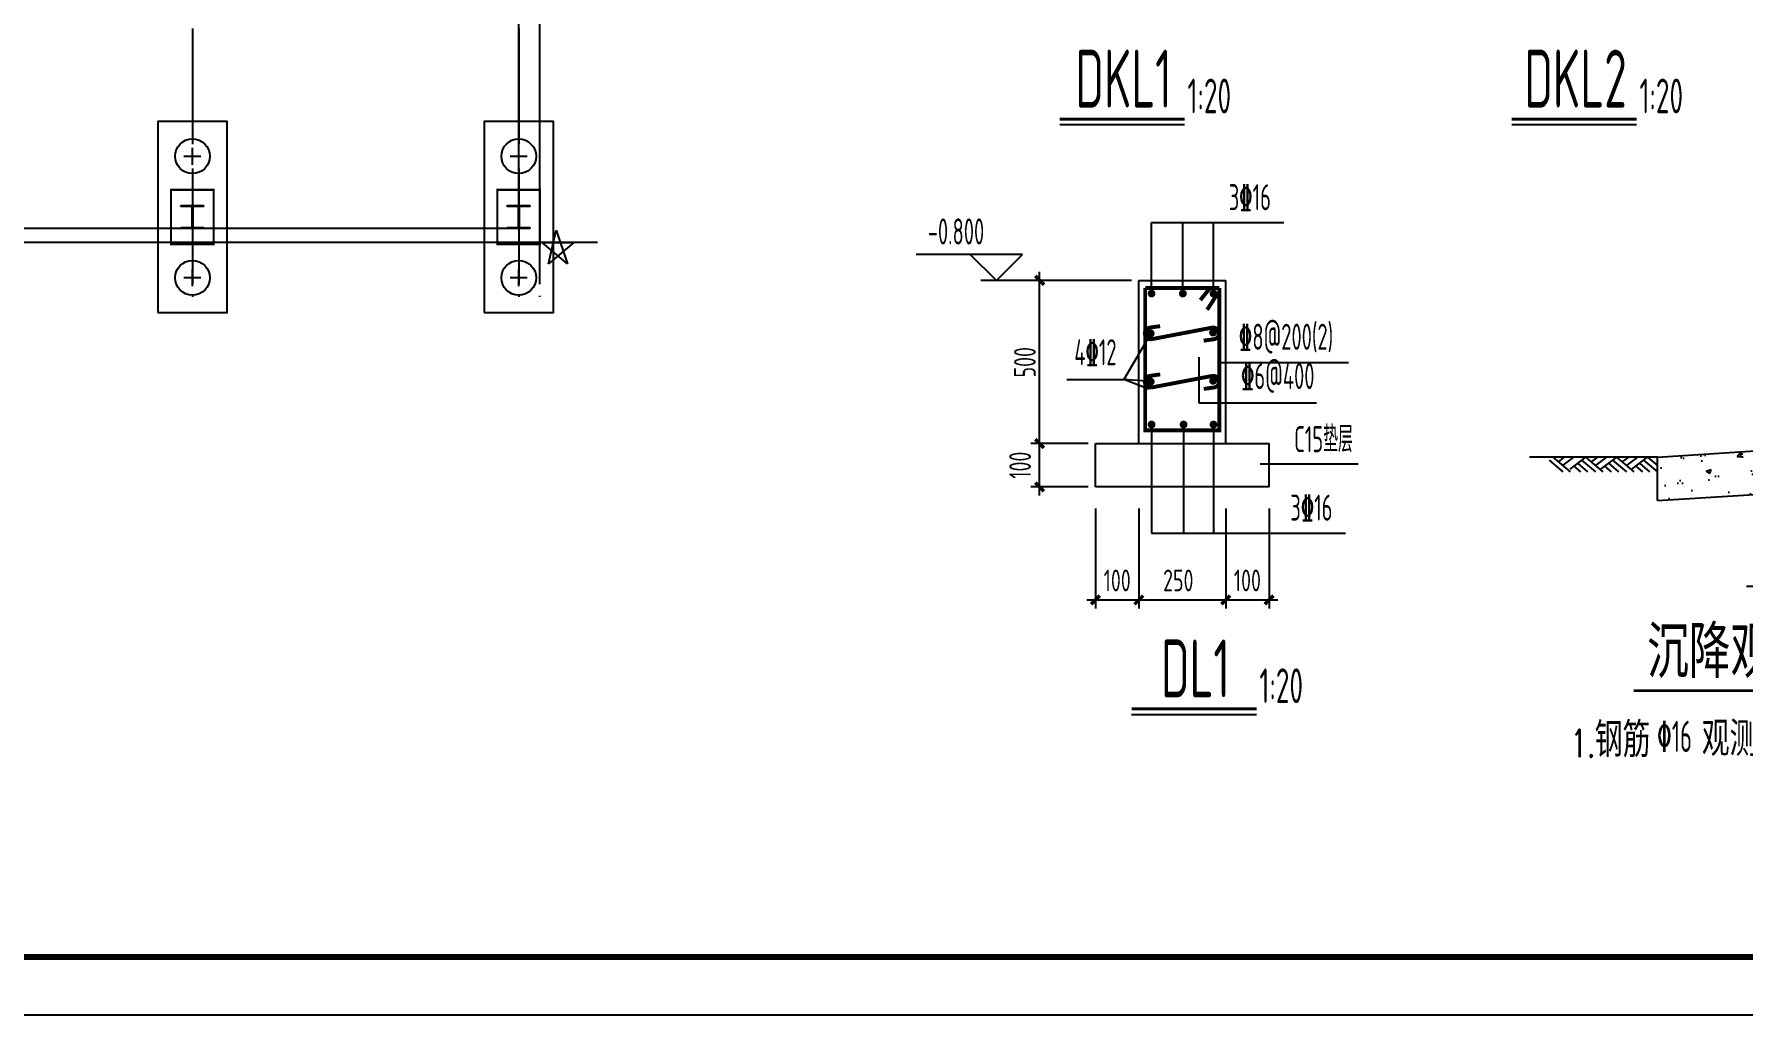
# Model space of a CAD drawing. Extents: x -138012 to 2129925, y -311560 to 0.
# Drawn here: x 323586 to 353118, y -194441 to -177485 of the extents above; entities that cross this region are included whole.
import ezdxf
from ezdxf.enums import TextEntityAlignment as Align

# ---------------------------------------------------------------- set-up
doc = ezdxf.new("R2010")
doc.units = 0
doc.header["$LTSCALE"] = 1000
doc.header["$MEASUREMENT"] = 0
doc.linetypes.add('DASH', pattern=[0.35, 0.25, -0.1])
doc.linetypes.add('DOTE', pattern=[2.42, 2, -0.2, 0.02, -0.2])
doc.layers.get('0').update_dxf_attribs({"linetype": 'CONTINUOUS'})
doc.layers.get('Defpoints').update_dxf_attribs({"linetype": 'CONTINUOUS'})
for name, color, linetype in [('1506', 2, 'CONTINUOUS'), ('1507', 6, 'CONTINUOUS'), ('710', 3, 'CONTINUOUS'), ('BASE_DE_NUM', 7, 'CONTINUOUS'), ('BASE_DE_TEXT', 7, 'CONTINUOUS'), ('BEAM_DE', 7, 'CONTINUOUS'), ('COLU', 7, 'CONTINUOUS'), ('DIM', 3, 'CONTINUOUS'), ('DIM_LEAD', 3, 'CONTINUOUS'), ('DOTE', 253, 'DOTE'), ('PUB_DIM', 3, 'CONTINUOUS'), ('PUB_TEXT', 7, 'CONTINUOUS'), ('PUB_TITLE', 4, 'CONTINUOUS'), ('REIN', 1, 'CONTINUOUS'), ('TEXT', 7, 'CONTINUOUS'), ('THIN', 7, 'CONTINUOUS'), ('WALL', 6, 'CONTINUOUS'), ('柱_主零件_实线', 2, 'CONTINUOUS')]:
    doc.layers.add(name, color=color, linetype=linetype)
doc.layers.add('PUB_WINDW', color=7, linetype='CONTINUOUS', plot=False)
doc.styles.add('-宋体', font='', dxfattribs={"width": 0.8})
doc.styles.add('_HZTXT', font='txt.shx', dxfattribs={"width": 0.8, "bigfont": 'hztxt.shx'})
doc.styles.add('_TXT', font='SIMPLEX.shx', dxfattribs={"width": 0.6})
doc.styles.add('DIM_FONT', font='SIMPLEX.shx', dxfattribs={"width": 0.8})
doc.styles.add('TSSD_Dimension', font='tssdeng.shx', dxfattribs={"width": 0.7, "bigfont": 'hztxt.shx'})
doc.styles.add('TSSD_REIN', font='tssdeng.shx', dxfattribs={"width": 0.7, "bigfont": 'tssdchn.shx'})
doc.styles.get('-宋体').set_extended_font_data('SimSun')
doc.dimstyles.new('DIMA', dxfattribs={"dimtxt": 300, "dimasz": 1, "dimexe": 250, "dimexo": 300, "dimgap": 150, "dimtad": 1, "dimdec": 0, "dimzin": 0, "dimdsep": 46, "dimtxsty": 'DIM_FONT', "dimblk": '_DIMX', "dimcen": 0.09, "dimse1": 1, "dimclrt": 7, "dimadec": 0, "dimazin": 0, "dimtfac": 1, "dimtdec": 0, "dimtix": 1, "dimtmove": 2, "dimatfit": 3, "dimldrblk": '_DIMX', "dimfxl": 0, "dimtolj": 1, "dimtzin": 0, "dimarcsym": 0})

# ---------------------------------------------------------------- blocks, each defined once
blk = doc.blocks.new('_DIMX')
blk.add_line((-150, 0), (150, 0))
at = {"const_width": 50}
blk.add_lwpolyline([(-70, -70), (70, 70)], dxfattribs=at)
blk = doc.blocks.new('*D76')
at = {"layer": 'Defpoints', "color": 0}
for p in [(-427567, -478292), (-427167, -478292), (-427567, -478853)]:
    blk.add_point(p, dxfattribs=at)
at = {"layer": 'PUB_DIM', "color": 0, "lineweight": -2}
for p, q in [((-427567, -478592), (-427567, -479103)), ((-427568, -478853), (-427569, -478853)), ((-427167, -478853), (-427567, -478853)), ((-427166, -478853), (-427165, -478853))]:
    blk.add_line(p, q, dxfattribs=at)
blk.add_blockref('_DIMX', (-427567, -478853), dxfattribs=at)
at = {"layer": 'PUB_DIM', "color": 0, "lineweight": -2, "rotation": 180}
blk.add_blockref('_DIMX', (-427167, -478853), dxfattribs=at)
at = {"layer": 'PUB_DIM', "color": 7, "insert": (-427367, -478553), "char_height": 300, "attachment_point": 5, "style": 'DIM_FONT'}
blk.add_mtext('\\A1;100', dxfattribs=at)
blk = doc.blocks.new('43523452')
at = {"layer": '柱_主零件_实线'}
h = blk.add_hatch(color=256, dxfattribs=at)
h.paths.add_polyline_path([(444610, -171672), (444210, -171672), (444210, -171651), (444610, -171651)])
h.paths.add_polyline_path([(444610, -171293), (444610, -171272), (444210, -171272), (444210, -171293)])
edge = h.paths.add_edge_path()
edge.add_line((444403, -171651), (444403, -171293))
edge.add_line((444416, -171293), (444416, -171651))
for points in [[(444610, -171293), (444610, -171272), (444210, -171272), (444210, -171293)], [(444416, -171293), (444403, -171293), (444403, -171651), (444416, -171651)]]:
    blk.add_hatch(color=256, dxfattribs=at).paths.add_polyline_path(points)
for p, q in [((444210, -171293), (444210, -171272)), ((444210, -171272), (444610, -171272)), ((444610, -171293), (444610, -171272)), ((444610, -171293), (444210, -171293)), ((444403, -171651), (444403, -171293)), ((444416, -171293), (444416, -171651)), ((444210, -171672), (444210, -171651)), ((444210, -171651), (444610, -171651)), ((444610, -171672), (444210, -171672)), ((444610, -171672), (444610, -171651))]:
    blk.add_line(p, q, dxfattribs=at)
blk = doc.blocks.new('78445')
at = {"layer": 'DIM_LEAD'}
for p, q in [((644776, -995352), (645972, -995352)), ((645727, -996163), (644776, -995352)), ((645006, -996163), (645295, -994879)), ((645972, -995352), (645006, -996163)), ((645295, -994879), (645727, -996163))]:
    blk.add_line(p, q, dxfattribs=at)
blk = doc.blocks.new('_ArchTick')
at = {"color": 0, "linetype": 'ByBlock', "const_width": 0.4}
blk.add_lwpolyline([(-0.5, -0.5), (0.5, 0.5)], dxfattribs=at)
blk = doc.blocks.new('654645655')
h = blk.add_hatch()
h.set_pattern_fill('AN33C', color=256, scale=800, style=0)
h.set_pattern_definition([(50, (-730605.3, -508765), (573.80815, -50.2017), [60, -660]), (355, (-730605.3, -508765), (-111.0011, 601.7537), [48, -528]), (100.4514, (-730557.5, -508769.17), (462.8075, 551.5516), [50.9922, -560.9137]), (46.1842, (-730605.3, -508605), (853.7928, -132.4152), [90, -990]), (96.6356, (-730534.2, -508616), (747.7302, 779.2943), [76.4882, -841.3704]), (351.1842, (-730605.3, -508605), (747.7296, 779.295), [72, -792]), (21, (-730525.3, -508645), (477.52564, -322.0951), [60, -660]), (326, (-730525.3, -508645), (194.6523, 580.12), [48, -528]), (71.4514, (-730485.53, -508671.8), (672.1781, 258.0244), [50.9922, -560.9137]), (37.5, (-730605.32, -508764.98), (9.72788, 266.31508), [0, -521.6, 0, -536, 0, -530]), (7.5, (-730605.32, -508764.98), (210.45563, 315.52937), [0, -305.6, 0, -509.6, 0, -202]), (327.5, (-730783.72, -508764.98), (427.05795, -18.0439), [0, -200, 0, -624, 0, -828]), (317.5, (-730863.72, -508765), (466.54894, 80.084), [0, -260, 0, -414.4, 0, -588])])
h.paths.add_polyline_path([(-427166.6, -479506.6), (-427166.6, -479006.6), (-430366.6, -479206.6), (-430366.6, -479706.6)])
at = {"layer": 'PUB_WINDW'}
h = blk.add_hatch(dxfattribs=at)
h.set_pattern_fill('AN31C', color=256, scale=1200, style=0)
h.set_pattern_definition([(45, (-733061.13, -510128.04), (-169.70563, 169.70563), []), (50, (-733061.1, -510128), (860.7122, -75.3026), [90, -990]), (355, (-733061.1, -510128), (-166.5016, 902.6306), [72, -792]), (100.4514, (-732989.4, -510134.3), (694.2113, 827.3275), [76.4882, -841.3705]), (46.1842, (-733061.1, -509888), (1280.6893, -198.6228), [135, -1485]), (96.6356, (-732954.4, -509904.6), (1121.595, 1168.9414), [114.7323, -1262.0556]), (351.1842, (-733061.1, -509888), (1121.5943, 1168.9423), [108, -1188]), (21, (-732941.1, -509948), (716.2885, -483.1427), [90, -990]), (326, (-732941.1, -509948), (291.9784, 870.18), [72, -792]), (71.4514, (-732881.44, -509988.3), (1008.2672, 387.0366), [76.4882, -841.3705]), (37.5, (-733061.13, -510128.04), (14.59183, 399.47262), [0, -782.4, 0, -804, 0, -795]), (7.5, (-733061.13, -510128.04), (315.68344, 473.29405), [0, -458.4, 0, -764.4, 0, -303]), (327.5, (-733328.73, -510128.04), (640.58692, -27.06585), [0, -300, 0, -936, 0, -1242]), (317.5, (-733448.73, -510128.04), (699.8234, 120.126), [0, -390, 0, -621.6, 0, -882])])
h.paths.add_polyline_path([(-426570.5, -476490.2), (-426727.2, -475915.5), (-426827.9, -476231.9), (-427166.6, -476231.9), (-427166.6, -478167.1), (-426366.4, -478167.1), (-426366.4, -478247.1), (-427166.6, -478247.1), (-427166.6, -480325.9), (-426821.8, -480325.9), (-426726.8, -480027.2), (-426578.3, -480571.6), (-426500.1, -480325.9), (-426206.6, -480325.9), (-426206.6, -476231.9), (-426488.3, -476231.9)])
h.paths.add_polyline_path([(-427727.3, -478301.9), (-427005.9, -478301.9), (-427005.9, -478751.9), (-427727.3, -478751.9)], flags=9)
for p, q in [((-426827.9, -476231.9), (-426727.2, -475915.5)), ((-426727.2, -475915.5), (-426570.5, -476490.2)), ((-427673.5, -476231.9), (-426827.9, -476231.9)), ((-427166.6, -476231.9), (-427166.6, -480320.7)), ((-426570.5, -476490.2), (-426488.3, -476231.9)), ((-426488.3, -476231.9), (-425639.1, -476231.9)), ((-426206.6, -476231.9), (-426206.6, -480320.7)), ((-427532, -477249.5), (-428268.2, -477249.5)), ((-427532, -477770.6), (-427532, -477249.5)), ((-426565.5, -477284), (-425322.9, -477284)), ((-427566.6, -477802.4), (-427566.6, -478167.1)), ((-427566.6, -477802.4), (-427486.6, -477802.4)), ((-427486.6, -477802.4), (-427486.6, -478167.1)), ((-427542.2, -477961.5), (-428286.3, -477961.5)), ((-427166.6, -478167.1), (-427486.6, -478167.1)), ((-426366.4, -478247.1), (-426366.4, -478167.1)), ((-427166.6, -478247.1), (-427486.6, -478247.1)), ((-430366.6, -479206.6), (-427166.6, -479006.6)), ((-430366.6, -479206.6), (-431840.1, -479206.6)), ((-431572.3, -479206.6), (-431371.8, -479375.5)), ((-431441.5, -479206.6), (-431509.6, -479259.4)), ((-431336.8, -479206.6), (-431459.5, -479301.6)), ((-431196.9, -479206.6), (-431378.6, -479347.3)), ((-431196.9, -479206.6), (-430996.3, -479375.5)), ((-431059, -479206.6), (-431127.2, -479259.4)), ((-430954.4, -479206.6), (-431077, -479301.6)), ((-430841, -479206.6), (-431022.7, -479347.3)), ((-430841, -479206.6), (-431022.7, -479347.3)), ((-430841, -479206.6), (-430640.5, -479375.5)), ((-430703.1, -479206.6), (-430771.3, -479259.4)), ((-430703.1, -479206.6), (-430771.3, -479259.4)), ((-430598.5, -479206.6), (-430721.1, -479301.6)), ((-430485.1, -479206.6), (-430666.8, -479347.3)), ((-430482.8, -479206.6), (-430366.6, -479304.4)), ((-430366.6, -479706.6), (-430366.6, -479206.6)), ((-431616.5, -479240.8), (-431456.6, -479375.5)), ((-431332, -479311.2), (-431255.6, -479375.5)), ((-431289, -479277.9), (-431173.1, -479375.5)), ((-431241.1, -479240.8), (-431081.2, -479375.5)), ((-430976.1, -479311.2), (-430899.7, -479375.5)), ((-430933.1, -479277.9), (-430817.2, -479375.5)), ((-430885.2, -479240.8), (-430725.3, -479375.5)), ((-430617.8, -479311.2), (-430541.5, -479375.5)), ((-430574.9, -479277.9), (-430459, -479375.5)), ((-430527, -479240.8), (-430367.1, -479375.5)), ((-428211.9, -479347.3), (-428211.9, -480699.2)), ((-430366.6, -479706.6), (-427166.6, -479506.6)), ((-426821.8, -480325.9), (-426726.8, -480027.2)), ((-426726.8, -480027.2), (-426578.3, -480571.6)), ((-427653, -480325.9), (-426821.8, -480325.9)), ((-426578.3, -480571.6), (-426500.1, -480325.9)), ((-426500.1, -480325.9), (-425702.9, -480325.9)), ((-428211.9, -480699.2), (-429342.6, -480699.2))]:
    blk.add_line(p, q)
at = {"linetype": 'DASH'}
for p, q in [((-427166.6, -478167.1), (-426366.4, -478167.1)), ((-426366.4, -478247.1), (-427166.6, -478247.1))]:
    blk.add_line(p, q, dxfattribs=at)
at = {"const_width": 30}
blk.add_lwpolyline([(-430642.6, -481898.6), (-425631.8, -481898.6)], dxfattribs=at)
for centre, radius, start, end in [((-427526.6, -477802.4), 40, 0, 180), ((-427486.6, -478167.1), 80, 180, 270)]:
    blk.add_arc(centre, radius, start, end)
at = {"layer": 'PUB_TEXT'}
for s, height, style, width, p in [('2', 400, '-宋体', 0.8, (-428103.4, -477146.2)), ('3', 400, '-宋体', 0.8, (-425863.4, -477103.7)), ('1', 400, '-宋体', 0.8, (-428159.4, -477839.2)), ('4', 400, '-宋体', 0.8, (-428970.4, -480598.7)), ('1.', 320, '_TXT', 0.7, (-431369.6, -482665.9)), ('钢筋', 400, '_HZTXT', 0.8, (-431089.5, -482665.9)), ('%%13016', 360, 'TSSD_REIN', 0.55, (-430371.5, -482606.5)), ('观测点  ', 400, '_HZTXT', 0.8, (-429857.2, -482653.4)), ('2.', 320, '_TXT', 0.7, (-428582.7, -482653.4)), ('观测点头部  ', 400, '_HZTXT', 0.8, (-428297.6, -482653.4)), ('3.', 320, '_TXT', 0.7, (-426290.1, -482653.4)), ('柱  ', 400, '_HZTXT', 0.8, (-426002.5, -482653.4)), ('4.', 320, '_TXT', 0.7, (-425326.7, -482653.4)), ('散水', 400, '_HZTXT', 0.8, (-425041.6, -482653.4))]:
    blk.add_text(s, height=height, dxfattribs=dict(at, style=style, width=width)).set_placement(p)
at = {"layer": 'PUB_TEXT', "linetype": 'Continuous', "ltscale": 0.1, "style": '_HZTXT', "width": 0.8}
blk.add_text('沉降观测点构造示意图', height=600, dxfattribs=at).set_placement((-430486.2, -481754.3))
at = {"layer": 'PUB_DIM'}
dim = blk.add_aligned_dim(p1=(-427166.6, -478291.7), p2=(-427566.6, -478291.7), distance=560.9, text='100', dimstyle='DIMA', dxfattribs=at)
dim.commit()
dim.dimension.update_dxf_attribs({"geometry": '*D76', "text_midpoint": (-427366.6, -478552.6)})

msp = doc.modelspace()

# ---------------------------------------------------------------- linework, layer by layer
at = {"layer": '1506'}
for points in [[(325720.77, -182296.973), (326920.776, -182296.973), (326920.776, -178996.973), (325720.77, -178996.973), (325720.77, -182296.973)], [(331360.77, -182296.973), (332560.776, -182296.973), (332560.776, -178996.973), (331360.77, -178996.973), (331360.77, -182296.973)]]:
    msp.add_lwpolyline(points, dxfattribs=at)
at = {"layer": '1507', "const_width": 35}
for points in [[(326320.77, -179746.973), (326320.77, -179446.973)], [(331960.77, -179746.973), (331960.77, -179446.973)], [(326170.77, -179596.973), (326470.77, -179596.973)], [(331810.77, -179596.973), (332110.77, -179596.973)], [(326320.77, -181846.973), (326320.77, -181546.973)], [(331960.77, -181846.973), (331960.77, -181546.973)], [(326170.77, -181696.973), (326470.77, -181696.973)], [(331810.77, -181696.973), (332110.77, -181696.973)]]:
    msp.add_lwpolyline(points, dxfattribs=at)
at = {"layer": '1507'}
for centre in [(326320.77, -179596.973), (331960.77, -179596.973), (326320.77, -181696.973), (331960.77, -181696.973)]:
    msp.add_circle(centre, 300, dxfattribs=at)
at = {"layer": '710', "color": 0, "linetype": 'ByBlock'}
for p, q in [((342679.896, -184562.778), (342679.896, -181742.685)), ((344179.652, -184562.778), (344179.652, -181742.685)), ((342883.67, -182659.199), (342416.715, -183453.465)), ((343714.376, -183069.642), (343716.244, -183861.389)), ((343714.376, -183069.642), (343716.244, -183861.389)), ((341436.171, -183453.465), (342416.715, -183453.465)), ((342851.295, -183624.317), (342416.715, -183453.465)), ((342884.93, -183493.732), (342416.715, -183453.465)), ((343716.244, -183861.389), (345749.644, -183861.389)), ((341929.483, -185313.191), (341929.483, -184562.778)), ((344930.065, -185313.191), (344930.065, -184562.778))]:
    msp.add_line(p, q, dxfattribs=at)
at = {"layer": 'BASE_DE_NUM', "const_width": 50.028}
for points in [[(343470.885, -178953.999), (341310.839, -178953.999)], [(351282.824, -178953.999), (349122.779, -178953.999)], [(344713.998, -189151.523), (342553.953, -189151.523)]]:
    msp.add_lwpolyline(points, dxfattribs=at)
at = {"layer": 'BASE_DE_NUM'}
for points in [[(343470.885, -179054.054), (341310.839, -179054.054)], [(351282.824, -179054.054), (349122.779, -179054.054)], [(344713.998, -189251.578), (342553.953, -189251.578)]]:
    msp.add_lwpolyline(points, dxfattribs=at)
at = {"layer": 'BASE_DE_TEXT'}
msp.add_line((342679.896, -181742.685), (344179.652, -181742.685), dxfattribs=at)
at = {"layer": 'BEAM_DE'}
msp.add_line((341929.483, -184562.778), (344930.065, -184562.778), dxfattribs=at)
at = {"layer": 'COLU'}
msp.add_line((344773.038, -184915.574), (346468.531, -184915.574), dxfattribs=at)
at = {"layer": 'COLU', "const_width": 35}
for points in [[(325950.771, -180176.975), (326690.771, -180176.975), (326690.771, -181116.973), (325950.771, -181116.973)], [(331590.771, -180176.975), (332330.771, -180176.975), (332330.771, -181116.973), (331590.771, -181116.973)]]:
    msp.add_lwpolyline(points, close=True, dxfattribs=at)
at = {"layer": 'DIM'}
for p, q in [((340963.637, -184712.861), (340963.637, -181592.603)), ((342552.072, -181742.685), (340813.554, -181742.685)), ((341801.659, -184562.778), (340813.554, -184562.778)), ((341801.659, -184562.778), (340813.554, -184562.778)), ((340963.637, -185463.273), (340963.637, -184412.696)), ((341801.659, -185313.191), (340813.554, -185313.191)), ((341929.483, -185688.397), (341929.483, -187418.134)), ((342679.896, -185688.397), (342679.896, -187418.134)), ((342679.896, -185688.397), (342679.896, -187418.134)), ((344179.652, -185688.397), (344179.652, -187418.134)), ((344179.652, -185688.397), (344179.652, -187418.134)), ((344930.065, -185688.397), (344930.065, -187418.134)), ((341779.401, -187268.052), (342829.979, -187268.052)), ((342529.814, -187268.052), (344329.735, -187268.052)), ((344029.57, -187268.052), (345080.147, -187268.052))]:
    msp.add_line(p, q, dxfattribs=at)
at = {"layer": 'DOTE', "color": 8, "linetype": 'DOTE'}
for p, q in [((326320.771, -141086.973), (326320.771, -182086.973)), ((331960.771, -141086.973), (331960.771, -182086.973)), ((332320.771, -141086.973), (332320.771, -182086.973)), ((333320.769, -181086.973), (253320.771, -181086.973))]:
    msp.add_line(p, q, dxfattribs=at)
at = {"layer": 'PUB_TITLE'}
msp.add_lwpolyline([(245447.926, -194441.449), (371547.926, -194441.449), (371547.926, -135041.449), (245447.926, -135041.449)], close=True, dxfattribs=at)
at = {"layer": 'PUB_TITLE', "const_width": 100}
msp.add_lwpolyline([(247947.926, -193441.449), (370547.926, -193441.449), (370547.926, -136041.449), (247947.926, -136041.449)], close=True, dxfattribs=at)
at = {"layer": 'REIN', "const_width": 67.537}
for points in [[(344070.842, -181873.641), (344070.842, -184336.82), (342788.706, -184336.82), (342788.706, -181873.641)], [(342788.706, -181873.641), (344070.842, -181873.641)], [(343909.283, -181875.077), (343741.726, -182083.112)], [(344027.197, -181991.856), (343859.639, -182251.034)]]:
    msp.add_lwpolyline(points, dxfattribs=at)
for points in [[(342865.025, -181970.364, 1), (342932.562, -181970.364, 1)], [(343406.262, -181970.364, 1), (343473.799, -181970.364, 1)], [(343935.768, -181970.364, 1), (344003.305, -181970.364, 1)], [(342849.901, -182659.199, 1), (342917.438, -182659.199, 1)], [(343927.292, -182645.108, 1), (343994.829, -182645.108, 1)], [(342851.162, -183493.732, 1), (342918.699, -183493.732, 1)], [(343928.552, -183479.641, 1), (343996.089, -183479.641, 1)], [(342865.025, -184235.515, 1), (342932.562, -184235.515, 1)], [(343418.498, -184235.515, 1), (343486.035, -184235.515, 1)], [(343935.768, -184235.515, 1), (344003.305, -184235.515, 1)]]:
    msp.add_lwpolyline(points, format="xyb", close=True, dxfattribs=at)
for points in [[(343047.926, -182533.813), (342869.58, -182558.878, 0.999904834), (342897.759, -182759.52), (343949.105, -182558.878, -1.000095175), (343977.285, -182759.52), (343798.938, -182784.585)], [(343049.187, -183368.346), (342870.84, -183393.411, 0.999904834), (342899.02, -183594.053), (343950.366, -183393.411, -1.000095175), (343978.545, -183594.053), (343800.199, -183619.118)]]:
    msp.add_lwpolyline(points, format="xyb", dxfattribs=at)
at = {"layer": 'TEXT'}
for p, q in [((331960.771, -180825.973), (331960.771, -155279.027)), ((342898.793, -181970.364), (342898.793, -180744.585)), ((342898.793, -180744.585), (345185.6, -180744.585)), ((343440.03, -181970.364), (343440.03, -180744.585)), ((343969.537, -181970.364), (343969.537, -180744.585)), ((344070.842, -183161.38), (346300.874, -183161.38)), ((342898.793, -184235.515), (342898.793, -186111.568)), ((343452.267, -184235.515), (343452.267, -186111.568)), ((343969.537, -184235.515), (343969.537, -186111.568)), ((342898.793, -186111.568), (346249.286, -186111.568))]:
    msp.add_line(p, q, dxfattribs=at)
msp.add_lwpolyline([(254320.771, -142086.973), (332320.769, -142086.973), (332320.769, -181086.973), (254320.771, -181086.973)], close=True, dxfattribs=at)
msp.add_lwpolyline([(331960.771, -180844.314), (254560.771, -180844.314), (254560.771, -168556.972)], dxfattribs=at)
at = {"layer": 'THIN'}
for p, q in [((340666.347, -181292.438), (338828.902, -181292.438)), ((340216.099, -181742.685), (339765.852, -181292.438)), ((340216.099, -181742.685), (340666.347, -181292.438)), ((340813.554, -181742.685), (339948.048, -181742.685)), ((344930.065, -185313.191), (341929.483, -185313.191))]:
    msp.add_line(p, q, dxfattribs=at)

# ---------------------------------------------------------------- block references
at = {"layer": 'COLU', "xscale": 1.5, "yscale": 1.5, "zscale": 1.5}
msp.add_blockref('654645655', (997194.014, 534012.868), dxfattribs=at)
at = {"layer": 'DIM', "xscale": 150.0825037474278, "yscale": 150.0825037474278, "zscale": 150.0825037474278}
for p, rotation in [((340963.637, -181742.685), 90), ((340963.637, -184562.778), 90), ((340963.637, -185313.191), 270), ((341929.483, -187268.052), 180), ((342679.896, -187268.052), 180), ((344179.652, -187268.052), 180)]:
    msp.add_blockref('_ArchTick', p, dxfattribs=dict(at, rotation=rotation))
for p in [(342679.896, -187268.052), (344179.652, -187268.052), (344930.065, -187268.052)]:
    msp.add_blockref('_ArchTick', p, dxfattribs=at)
at = {"layer": 'WALL', "xscale": 0.4574574143625796, "yscale": 0.4574574143625796, "zscale": 0.4574574143625796}
msp.add_blockref('78445', (37410.647, 274242.921), dxfattribs=at)
at = {"layer": '柱_主零件_实线'}
for p in [(-118089.006, -9174.811), (-112449.006, -9174.811)]:
    msp.add_blockref('43523452', p, dxfattribs=at)

# ---------------------------------------------------------------- texts
at = {"layer": 'BASE_DE_NUM', "style": 'TSSD_REIN', "width": 0.6}
for s, p in [('DKL1', (342415.292, -178753.889)), ('DKL2', (350227.232, -178753.889)), ('DL1', (343658.406, -188951.413))]:
    msp.add_text(s, height=1000.55, dxfattribs=at).set_placement(p, align=Align.CENTER)
for p in [(343519.746, -178853.944), (351331.685, -178853.944), (344762.859, -189051.468)]:
    msp.add_text('1:20', height=600.33, dxfattribs=at).set_placement(p)
at = {"layer": 'DIM', "color": 7, "char_height": 375.2063, "attachment_point": 5, "rotation": 90, "style": 'TSSD_Dimension'}
for s, insert in [('500', (340709.409, -183158.309)), ('\\A1;100', (340625.951, -184937.985))]:
    msp.add_mtext(s, dxfattribs=dict(at, insert=insert))
at = {"layer": 'DIM', "color": 7, "char_height": 375.2063, "attachment_point": 5, "style": 'TSSD_Dimension'}
for s, insert in [('\\A1;100', (342304.69, -186930.366)), ('250', (343360.653, -186930.366)), ('\\A1;100', (344554.859, -186930.366))]:
    msp.add_mtext(s, dxfattribs=dict(at, insert=insert))
at = {"layer": 'TEXT', "style": 'TSSD_REIN', "width": 0.6}
for s, height, p in [('3%%13216', 450.2475, (344233.417, -180664.791)), ('%%1328@200(2)', 450.24751, (344408.593, -183077.409)), ('4%%13212', 450.2475, (341563.291, -183345.27)), ('%%1326@400', 450.2475, (344444.155, -183756.485)), ('C15垫层', 450.2475, (345363.799, -184847.878)), ('3%%13216', 450.2475, (345297.103, -186031.774))]:
    msp.add_text(s, height=height, dxfattribs=at).set_placement(p, align=Align.BOTTOM_LEFT)
msp.add_text('-0.800', height=450.2475, dxfattribs=at).set_placement((340006.612, -181121.742), align=Align.RIGHT)

doc.saveas('drawing.dxf')
